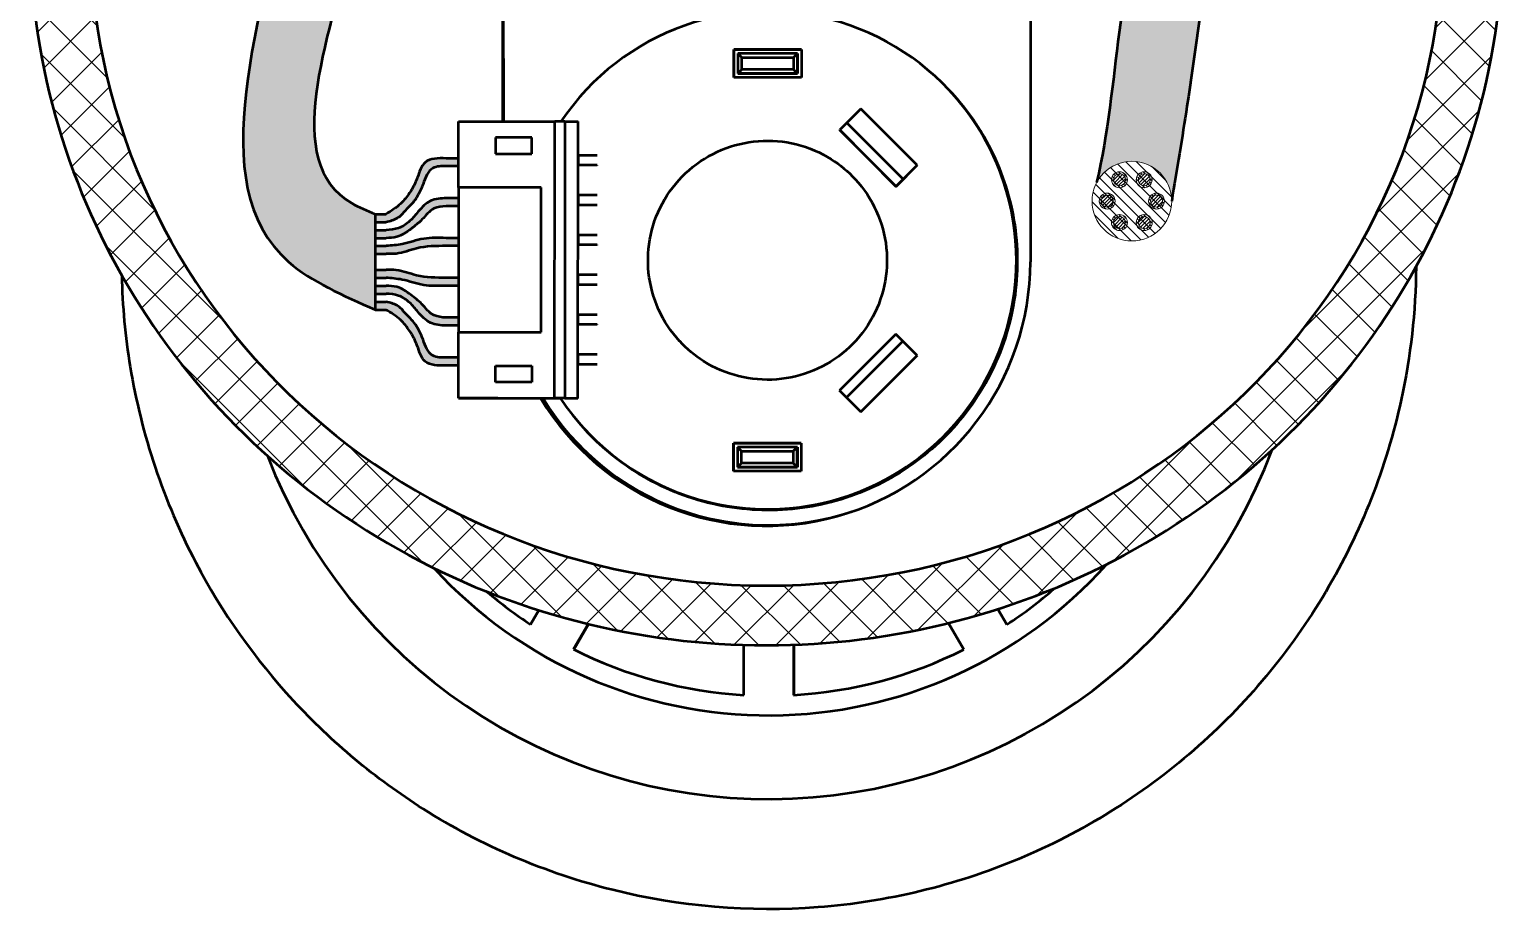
# Model space of a CAD drawing. Header units: inches. Extents: x -14 to 5184, y -66 to 1689.
# Drawn here: x 2642.9 to 2716.9, y 1569.2 to 1613.5 of the extents above; entities that cross this region are included whole.
import ezdxf

# ---------------------------------------------------------------- set-up
doc = ezdxf.new("R2010")
doc.units = ezdxf.units.IN
doc.header["$MEASUREMENT"] = 0
doc.layers.add('Видимый контур (ГОСТ)', color=7, linetype='Continuous', lineweight=50)
doc.layers.add('Штриховка (ГОСТ)', color=7, linetype='Continuous', lineweight=18)

msp = doc.modelspace()

# ---------------------------------------------------------------- hatches: boundary and pattern name
at = {"layer": 'Штриховка (ГОСТ)', "ltscale": 0.5}
h = msp.add_hatch(color=9, dxfattribs=at)
h.dxf.hatch_style = 1
edge = h.paths.add_edge_path()
edge.add_spline(control_points=[(2700.2428, 1604.9128), (2700.5064, 1606.4998), (2701.5995, 1613.0792), (2702.8923, 1625.5002), (2708.7563, 1634.945), (2709.0985, 1640.7497)], knot_values=[25.5416623, 25.5416623, 25.5416623, 25.5416623, 30.3724385, 45.569924, 62.5342021, 62.5342021, 62.5342021, 62.5342021], degree=3, periodic=0)
edge.add_line((2709.0985, 1640.7497), (2709.094, 1642.9064))
edge.add_spline(control_points=[(2709.094, 1642.9064), (2708.9322, 1645.4243), (2707.6506, 1650.1474), (2700.7206, 1651.129), (2694.8357, 1649.351), (2693.6382, 1645.7046), (2693.1624, 1644.2559)], knot_values=[0, 0, 0, 0, 7.0921487, 12.4652946, 19.1028324, 23.4783337, 23.4783337, 23.4783337, 23.4783337], degree=3, periodic=0)
edge.add_line((2693.1624, 1644.2559), (2695.5624, 1644.2559))
edge.add_line((2695.5624, 1644.2559), (2697.9624, 1644.2559))
edge.add_spline(control_points=[(2697.9624, 1644.2559), (2698.6276, 1644.9312), (2700.3605, 1646.6903), (2705.6299, 1646.3402), (2705.1711, 1634.5064), (2699.6689, 1625.5065), (2697.4916, 1613.4118), (2697.0543, 1608.3191), (2696.4738, 1605.846)], knot_values=[0, 0, 0, 0, 2.8016775, 7.2977283, 12.3634508, 33.5650564, 41.2478678, 48.8745647, 48.8745647, 48.8745647, 48.8745647], degree=3, periodic=0)
edge.add_arc((2698.2428, 1604.9128), 2, 0, 152.187218, ccw=False)
edge = h.paths.add_edge_path()
edge.add_spline(control_points=[(2693.1624, 1643.7166), (2693.0045, 1643.4644), (2692.7196, 1643.0094), (2692.0706, 1642.4898), (2691.3686, 1642.1305), (2690.3454, 1641.8431), (2690.3564, 1641.1051), (2690.3624, 1640.7004)], knot_values=[0, 0, 0, 0, 0.8876691, 1.6010295, 2.4425453, 3.3249153, 4.396416, 4.396416, 4.396416, 4.396416], degree=3, periodic=0)
edge.add_line((2690.3624, 1640.7004), (2690.3624, 1640.0764))
edge.add_line((2690.3624, 1640.0764), (2690.7624, 1640.0764))
edge.add_line((2690.7624, 1640.0764), (2690.7624, 1640.7004))
edge.add_spline(control_points=[(2690.7624, 1640.7004), (2690.7579, 1640.9454), (2690.7473, 1641.5323), (2691.662, 1641.8524), (2692.4292, 1642.1797), (2692.9291, 1642.7175), (2693.4312, 1643.1368), (2693.5177, 1643.5192), (2693.5624, 1643.7166)], knot_values=[0, 0, 0, 0, 0.6754366, 1.6184826, 2.476315, 3.2393827, 3.7916013, 4.3806647, 4.3806647, 4.3806647, 4.3806647], degree=3, periodic=0)
edge.add_line((2693.5624, 1643.7166), (2693.5624, 1644.2559))
edge.add_line((2693.5624, 1644.2559), (2693.1624, 1644.2559))
edge.add_line((2693.1624, 1644.2559), (2693.1624, 1643.7166))
edge = h.paths.add_edge_path()
edge.add_spline(control_points=[(2692.7624, 1640.7004), (2692.7792, 1640.9189), (2692.8177, 1641.4178), (2693.4499, 1641.8805), (2693.9259, 1642.4824), (2694.3429, 1643.077), (2694.3568, 1643.5332), (2694.3624, 1643.7166)], knot_values=[0, 0, 0, 0, 0.6305428, 1.4403103, 2.1759032, 2.981586, 3.5234258, 3.5234258, 3.5234258, 3.5234258], degree=3, periodic=0)
edge.add_line((2694.3624, 1643.7166), (2694.3624, 1644.2559))
edge.add_line((2694.3624, 1644.2559), (2693.9624, 1644.2559))
edge.add_line((2693.9624, 1644.2559), (2693.9624, 1643.7166))
edge.add_spline(control_points=[(2693.9624, 1643.7166), (2693.9482, 1643.5043), (2693.9187, 1643.0633), (2693.5341, 1642.5071), (2692.9885, 1642.0724), (2692.4045, 1641.5322), (2692.3762, 1640.9746), (2692.3624, 1640.7004)], knot_values=[0, 0, 0, 0, 0.629085, 1.3067563, 1.9357451, 2.7559666, 3.5494991, 3.5494991, 3.5494991, 3.5494991], degree=3, periodic=0)
edge.add_line((2692.3624, 1640.7004), (2692.3624, 1640.0764))
edge.add_line((2692.3624, 1640.0764), (2692.7624, 1640.0764))
edge.add_line((2692.7624, 1640.0764), (2692.7624, 1640.7004))
edge = h.paths.add_edge_path(flags=17)
edge.add_spline(control_points=[(2694.7624, 1640.7004), (2694.7649, 1641.2007), (2694.7693, 1642.0584), (2695.1783, 1643.0214), (2695.1662, 1643.5472), (2695.1624, 1643.7166)], knot_values=[0, 0, 0, 0, 1.4874845, 2.5502497, 3.0552544, 3.0552544, 3.0552544, 3.0552544], degree=3, periodic=0)
edge.add_line((2695.1624, 1643.7166), (2695.1624, 1644.2559))
edge.add_line((2695.1624, 1644.2559), (2694.7624, 1644.2559))
edge.add_line((2694.7624, 1644.2559), (2694.7624, 1643.7166))
edge.add_spline(control_points=[(2694.7624, 1643.7166), (2694.7417, 1643.4486), (2694.6921, 1642.8065), (2694.3294, 1641.8363), (2694.3514, 1641.0797), (2694.3624, 1640.7004)], knot_values=[0, 0, 0, 0, 0.8042696, 1.9266153, 3.0545477, 3.0545477, 3.0545477, 3.0545477], degree=3, periodic=0)
edge.add_line((2694.3624, 1640.7004), (2694.3624, 1640.0764))
edge.add_line((2694.3624, 1640.0764), (2694.7624, 1640.0764))
edge.add_line((2694.7624, 1640.0764), (2694.7624, 1640.7004))
edge = h.paths.add_edge_path(flags=17)
edge.add_spline(control_points=[(2695.9624, 1643.7166), (2695.9585, 1643.5472), (2695.9465, 1643.0214), (2696.3554, 1642.0584), (2696.3598, 1641.2007), (2696.3624, 1640.7004)], knot_values=[0, 0, 0, 0, 0.5050047, 1.5677699, 3.0552544, 3.0552544, 3.0552544, 3.0552544], degree=3, periodic=0)
edge.add_line((2696.3624, 1640.7004), (2696.3624, 1640.0764))
edge.add_line((2696.3624, 1640.0764), (2696.7624, 1640.0764))
edge.add_line((2696.7624, 1640.0764), (2696.7624, 1640.7004))
edge.add_spline(control_points=[(2696.7624, 1640.7004), (2696.7734, 1641.0797), (2696.7953, 1641.8363), (2696.4327, 1642.8065), (2696.3831, 1643.4486), (2696.3624, 1643.7166)], knot_values=[0, 0, 0, 0, 1.1279324, 2.250278, 3.0545477, 3.0545477, 3.0545477, 3.0545477], degree=3, periodic=0)
edge.add_line((2696.3624, 1643.7166), (2696.3624, 1644.2559))
edge.add_line((2696.3624, 1644.2559), (2695.9624, 1644.2559))
edge.add_line((2695.9624, 1644.2559), (2695.9624, 1643.7166))
edge = h.paths.add_edge_path(flags=17)
edge.add_spline(control_points=[(2696.7624, 1643.7166), (2696.7679, 1643.5332), (2696.7818, 1643.077), (2697.1989, 1642.4824), (2697.6748, 1641.8805), (2698.307, 1641.4178), (2698.3455, 1640.9189), (2698.3624, 1640.7004)], knot_values=[0, 0, 0, 0, 0.5418398, 1.3475226, 2.0831155, 2.8928829, 3.5234258, 3.5234258, 3.5234258, 3.5234258], degree=3, periodic=0)
edge.add_line((2698.3624, 1640.7004), (2698.3624, 1640.0764))
edge.add_line((2698.3624, 1640.0764), (2698.7624, 1640.0764))
edge.add_line((2698.7624, 1640.0764), (2698.7624, 1640.7004))
edge.add_spline(control_points=[(2698.7624, 1640.7004), (2698.7485, 1640.9746), (2698.7202, 1641.5322), (2698.1362, 1642.0724), (2697.5907, 1642.5071), (2697.206, 1643.0633), (2697.1765, 1643.5043), (2697.1624, 1643.7166)], knot_values=[0, 0, 0, 0, 0.7935324, 1.613754, 2.2427427, 2.920414, 3.5494991, 3.5494991, 3.5494991, 3.5494991], degree=3, periodic=0)
edge.add_line((2697.1624, 1643.7154), (2697.1624, 1644.2559))
edge.add_line((2697.1624, 1644.2559), (2696.7624, 1644.2559))
edge.add_line((2696.7624, 1644.2559), (2696.7624, 1643.7166))
edge = h.paths.add_edge_path(flags=17)
edge.add_spline(control_points=[(2697.5624, 1643.7166), (2697.607, 1643.5192), (2697.6935, 1643.1368), (2698.1956, 1642.7175), (2698.6955, 1642.1797), (2699.4627, 1641.8524), (2700.3774, 1641.5323), (2700.3668, 1640.9454), (2700.3624, 1640.7004)], knot_values=[0, 0, 0, 0, 0.5890635, 1.141282, 1.9043498, 2.7621822, 3.7052281, 4.3806647, 4.3806647, 4.3806647, 4.3806647], degree=3, periodic=0)
edge.add_line((2700.3624, 1640.7004), (2700.3624, 1640.0764))
edge.add_line((2700.3624, 1640.0764), (2700.7624, 1640.0764))
edge.add_line((2700.7624, 1640.0764), (2700.7624, 1640.7004))
edge.add_spline(control_points=[(2700.7624, 1640.7004), (2700.7684, 1641.1051), (2700.7793, 1641.8431), (2699.7562, 1642.1305), (2699.0542, 1642.4898), (2698.4051, 1643.0094), (2698.1203, 1643.4644), (2697.9624, 1643.7166)], knot_values=[0, 0, 0, 0, 1.0715007, 1.9538708, 2.7953865, 3.5087469, 4.396416, 4.396416, 4.396416, 4.396416], degree=3, periodic=0)
edge.add_line((2697.9624, 1643.7166), (2697.9624, 1644.2559))
edge.add_line((2697.9624, 1644.2559), (2697.5624, 1644.2559))
edge.add_line((2697.5624, 1644.2559), (2697.5624, 1643.7166))
h = msp.add_hatch(color=9, dxfattribs=at)
h.dxf.hatch_style = 1
edge = h.paths.add_edge_path()
edge.add_spline(control_points=[(2659.7001, 1621.6081), (2659.8391, 1622.6399), (2659.9351, 1623.6359), (2660.0067, 1624.6081)], knot_values=[31.1316764, 31.1316764, 31.1316764, 31.1316764, 34.0761176, 34.0761176, 34.0761176, 34.0761176], degree=3, periodic=0)
edge.add_line((2660.0067, 1624.6081), (2656.2885, 1624.6081))
edge.add_spline(control_points=[(2656.2885, 1624.6081), (2656.184, 1623.6236), (2656.055, 1622.6236), (2655.8889, 1621.6081)], knot_values=[44.135063, 44.135063, 44.135063, 44.135063, 46.8107591, 46.8107591, 46.8107591, 46.8107591], degree=3, periodic=0)
edge.add_line((2655.8889, 1621.6081), (2659.7001, 1621.6081))
edge = h.paths.add_edge_path()
edge.add_spline(control_points=[(2660.2464, 1604.2606), (2659.8313, 1604.4301), (2655.2223, 1606.3127), (2658.4995, 1614.4584), (2659.5452, 1620.4578), (2659.7001, 1621.6081)], knot_values=[34.0761176, 34.0761176, 34.0761176, 34.0761176, 35.3826101, 48.5812476, 51.8639102, 51.8639102, 51.8639102, 51.8639102], degree=3, periodic=0)
edge.add_line((2659.7001, 1621.6081), (2655.8889, 1621.6081))
edge.add_spline(control_points=[(2655.8889, 1621.6081), (2654.6633, 1614.114), (2651.4193, 1605.7792), (2655.8884, 1601.8612)], knot_values=[46.8107591, 46.8107591, 46.8107591, 46.8107591, 66.5571874, 66.5571874, 66.5571874, 66.5571874], degree=3, periodic=0)
edge.add_line((2655.8884, 1601.8612), (2660.2464, 1601.8611))
edge.add_line((2660.2464, 1601.8611), (2660.2464, 1602.2606))
edge.add_line((2660.2464, 1602.2606), (2660.2464, 1604.2606))
edge = h.paths.add_edge_path()
edge.add_line((2660.2464, 1601.8611), (2655.8884, 1601.8612))
edge.add_spline(control_points=[(2655.8884, 1601.8612), (2655.8886, 1601.861), (2657.0148, 1600.8738), (2658.6308, 1600.1671), (2660.2464, 1599.4606)], knot_values=[66.5571874, 66.5571874, 66.5571874, 66.5571874, 66.5582851, 71.5328271, 71.5328271, 71.5328271, 71.5328271], degree=3, periodic=0)
edge.add_line((2660.2464, 1599.4606), (2660.2464, 1599.8606))
edge.add_line((2660.2464, 1599.8606), (2660.2464, 1601.8611))
edge = h.paths.add_edge_path()
edge.add_spline(control_points=[(2663.8019, 1597.0606), (2663.5569, 1597.0561), (2662.97, 1597.0455), (2662.6499, 1597.9603), (2662.3226, 1598.7274), (2661.7848, 1599.2273), (2661.3655, 1599.7294), (2660.9831, 1599.8159), (2660.7857, 1599.8606)], knot_values=[0, 0, 0, 0, 0.6754366, 1.6184826, 2.476315, 3.2393827, 3.7916013, 4.3806647, 4.3806647, 4.3806647, 4.3806647], degree=3, periodic=0)
edge.add_line((2660.7857, 1599.8606), (2660.2464, 1599.8606))
edge.add_line((2660.2464, 1599.8606), (2660.2464, 1599.4606))
edge.add_line((2660.2464, 1599.4606), (2660.7857, 1599.4606))
edge.add_spline(control_points=[(2660.7857, 1599.4606), (2661.0379, 1599.3027), (2661.4929, 1599.0179), (2662.0125, 1598.3688), (2662.3718, 1597.6668), (2662.6592, 1596.6436), (2663.3972, 1596.6546), (2663.8019, 1596.6606)], knot_values=[0, 0, 0, 0, 0.8876691, 1.6010295, 2.4425453, 3.3249153, 4.396416, 4.396416, 4.396416, 4.396416], degree=3, periodic=0)
edge.add_line((2663.8019, 1596.6606), (2664.4196, 1596.6606))
edge.add_line((2664.4196, 1596.6606), (2664.4198, 1597.0606))
edge.add_line((2664.4198, 1597.0606), (2663.8019, 1597.0606))
edge = h.paths.add_edge_path()
edge.add_spline(control_points=[(2663.8019, 1599.0606), (2663.5834, 1599.0774), (2663.0845, 1599.1159), (2662.6218, 1599.7481), (2662.0199, 1600.2241), (2661.4253, 1600.6411), (2660.9691, 1600.655), (2660.7857, 1600.6606)], knot_values=[0, 0, 0, 0, 0.6305428, 1.4403103, 2.1759032, 2.981586, 3.5234258, 3.5234258, 3.5234258, 3.5234258], degree=3, periodic=0)
edge.add_line((2660.7857, 1600.6606), (2660.2464, 1600.6606))
edge.add_line((2660.2464, 1600.6606), (2660.2464, 1600.2606))
edge.add_line((2660.2464, 1600.2606), (2660.7857, 1600.2606))
edge.add_spline(control_points=[(2660.7857, 1600.2606), (2660.998, 1600.2464), (2661.439, 1600.2169), (2661.9952, 1599.8323), (2662.4299, 1599.2867), (2662.9701, 1598.7027), (2663.5277, 1598.6745), (2663.8019, 1598.6606)], knot_values=[0, 0, 0, 0, 0.629085, 1.3067563, 1.9357451, 2.7559666, 3.5494991, 3.5494991, 3.5494991, 3.5494991], degree=3, periodic=0)
edge.add_line((2663.8019, 1598.6606), (2664.4242, 1598.6606))
edge.add_line((2664.4242, 1598.6606), (2664.4244, 1599.0606))
edge.add_line((2664.4244, 1599.0606), (2663.8019, 1599.0606))
edge = h.paths.add_edge_path()
edge.add_spline(control_points=[(2663.8019, 1601.0606), (2663.3016, 1601.0631), (2662.4439, 1601.0675), (2661.4809, 1601.4765), (2660.9551, 1601.4644), (2660.7857, 1601.4606)], knot_values=[0, 0, 0, 0, 1.4874845, 2.5502497, 3.0552544, 3.0552544, 3.0552544, 3.0552544], degree=3, periodic=0)
edge.add_line((2660.7857, 1601.4606), (2660.2464, 1601.4606))
edge.add_line((2660.2464, 1601.4606), (2660.2464, 1601.0606))
edge.add_line((2660.2464, 1601.0606), (2660.7857, 1601.0606))
edge.add_spline(control_points=[(2660.7857, 1601.0606), (2661.0537, 1601.0399), (2661.6958, 1600.9903), (2662.666, 1600.6276), (2663.4226, 1600.6496), (2663.8019, 1600.6606)], knot_values=[0, 0, 0, 0, 0.8042696, 1.9266153, 3.0545477, 3.0545477, 3.0545477, 3.0545477], degree=3, periodic=0)
edge.add_line((2663.8019, 1600.6606), (2664.4253, 1600.6606))
edge.add_line((2664.4253, 1600.6606), (2664.4255, 1601.0606))
edge.add_line((2664.4255, 1601.0606), (2663.8019, 1601.0606))
edge = h.paths.add_edge_path()
edge.add_spline(control_points=[(2660.7857, 1602.2606), (2660.9551, 1602.2567), (2661.4809, 1602.2447), (2662.4439, 1602.6536), (2663.3016, 1602.658), (2663.8019, 1602.6606)], knot_values=[0, 0, 0, 0, 0.5050047, 1.5677699, 3.0552544, 3.0552544, 3.0552544, 3.0552544], degree=3, periodic=0)
edge.add_line((2663.8019, 1602.6606), (2664.4264, 1602.6606))
edge.add_line((2664.4264, 1602.6606), (2664.4266, 1603.0606))
edge.add_line((2664.4266, 1603.0606), (2663.8019, 1603.0606))
edge.add_spline(control_points=[(2663.8019, 1603.0606), (2663.4226, 1603.0716), (2662.666, 1603.0935), (2661.6958, 1602.7309), (2661.0537, 1602.6813), (2660.7857, 1602.6606)], knot_values=[0, 0, 0, 0, 1.1279324, 2.250278, 3.0545477, 3.0545477, 3.0545477, 3.0545477], degree=3, periodic=0)
edge.add_line((2660.7857, 1602.6606), (2660.2464, 1602.6606))
edge.add_line((2660.2464, 1602.6606), (2660.2464, 1602.2606))
edge.add_line((2660.2464, 1602.2606), (2660.7857, 1602.2606))
edge = h.paths.add_edge_path()
edge.add_spline(control_points=[(2660.7857, 1603.0606), (2660.9691, 1603.0661), (2661.4253, 1603.08), (2662.0199, 1603.4971), (2662.6218, 1603.973), (2663.0845, 1604.6052), (2663.5834, 1604.6437), (2663.8019, 1604.6606)], knot_values=[0, 0, 0, 0, 0.5418398, 1.3475226, 2.0831155, 2.8928829, 3.5234258, 3.5234258, 3.5234258, 3.5234258], degree=3, periodic=0)
edge.add_line((2663.8019, 1604.6606), (2664.4274, 1604.6606))
edge.add_line((2664.4274, 1604.6606), (2664.4276, 1605.0606))
edge.add_line((2664.4276, 1605.0606), (2663.8019, 1605.0606))
edge.add_spline(control_points=[(2663.8019, 1605.0606), (2663.5277, 1605.0467), (2662.9701, 1605.0185), (2662.4299, 1604.4344), (2661.9952, 1603.8889), (2661.439, 1603.5042), (2660.998, 1603.4748), (2660.7857, 1603.4606)], knot_values=[0, 0, 0, 0, 0.7935324, 1.613754, 2.2427427, 2.920414, 3.5494991, 3.5494991, 3.5494991, 3.5494991], degree=3, periodic=0)
edge.add_line((2660.7857, 1603.4606), (2660.2464, 1603.4606))
edge.add_line((2660.2464, 1603.4606), (2660.2464, 1603.0606))
edge.add_line((2660.2464, 1603.0606), (2660.7857, 1603.0606))
edge = h.paths.add_edge_path()
edge.add_spline(control_points=[(2660.7857, 1603.8606), (2660.9831, 1603.9052), (2661.3655, 1603.9917), (2661.7848, 1604.4938), (2662.3226, 1604.9937), (2662.6499, 1605.7609), (2662.97, 1606.6756), (2663.5569, 1606.665), (2663.8019, 1606.6606)], knot_values=[0, 0, 0, 0, 0.5890635, 1.141282, 1.9043498, 2.7621822, 3.7052281, 4.3806647, 4.3806647, 4.3806647, 4.3806647], degree=3, periodic=0)
edge.add_line((2663.8019, 1606.6606), (2664.425, 1606.6606))
edge.add_line((2664.425, 1606.6606), (2664.4252, 1607.0606))
edge.add_line((2664.4252, 1607.0606), (2663.8019, 1607.0606))
edge.add_spline(control_points=[(2663.8019, 1607.0606), (2663.3972, 1607.0666), (2662.6592, 1607.0775), (2662.3718, 1606.0544), (2662.0125, 1605.3524), (2661.4929, 1604.7033), (2661.0379, 1604.4185), (2660.7857, 1604.2606)], knot_values=[0, 0, 0, 0, 1.0715007, 1.9538708, 2.7953865, 3.5087469, 4.396416, 4.396416, 4.396416, 4.396416], degree=3, periodic=0)
edge.add_line((2660.7857, 1604.2606), (2660.2464, 1604.2606))
edge.add_line((2660.2464, 1604.2606), (2660.2464, 1603.8606))
edge.add_line((2660.2464, 1603.8606), (2660.7857, 1603.8606))
h = msp.add_hatch(dxfattribs=at)
h.set_pattern_fill('ANSI37', color=256, scale=12)
h.set_pattern_definition([(45, (-1121.4714, 863.0554), (-1.0606602, 1.0606602), []), (135, (-1121.4714, 863.0554), (-1.0606602, -1.0606602), [])])
edge = h.paths.add_edge_path()
edge.add_line((2645.8918, 1619.6716), (2645.8918, 1618.6081))
edge.add_ellipse((2679.8918, 1618.6081), major_axis=(34, 0), ratio=0.9705882, start_angle=180, end_angle=360)
edge.add_arc((2643.8918, 1619.6716), 2, 0, 75.522488)
edge.add_line((2642.8918, 1620.1081), (2644.3918, 1620.1081))
edge.add_line((2642.8918, 1618.6081), (2642.8918, 1620.1081))
edge.add_ellipse((2679.8918, 1618.6081), major_axis=(-37.008, 0), ratio=0.9727616, start_angle=0, end_angle=180)
edge.add_line((2644.3918, 1620.1081), (2644.3918, 1621.6081))
edge.add_line((2713.8999, 1618.6081), (2713.8999, 1619.6081))
edge.add_arc((2715.8999, 1619.6081), 2, 104.71529, 180)
edge.add_line((2715.3918, 1621.5425), (2715.3918, 1620.1081))
edge.add_line((2715.3889, 1620.1081), (2715.3889, 1621.6081))
edge.add_line((2715.3918, 1620.1081), (2716.8918, 1620.1081))
edge.add_line((2716.8918, 1620.1081), (2716.8918, 1618.6081))
h = msp.add_hatch(dxfattribs=at)
h.set_pattern_fill('ANSI31', color=256, scale=3, angle=90)
h.set_pattern_definition([(135, (-1010.6782, 846.9506), (-0.265165043, -0.265165043), [])])
h.paths.add_polyline_path([(2700.2428, 1604.9128, 1), (2696.2428, 1604.9128, 1)])
h = msp.add_hatch(dxfattribs=at)
h.set_pattern_fill('ANSI31', color=256, angle=90)
h.set_pattern_definition([(135, (-1010.67818, 846.95059), (-0.0883883476, -0.0883883476), [])])
h.paths.add_polyline_path([(2697.4031, 1604.9128, 1), (2696.6031, 1604.9128, 1)])
h.paths.add_polyline_path([(2696.7031, 1604.9128, -1), (2697.3031, 1604.9128, -1)], flags=16)
h.paths.add_polyline_path([(2698.0234, 1605.9855, 1), (2697.2234, 1605.9855, 1)])
h.paths.add_polyline_path([(2697.3234, 1605.9855, -1), (2697.9234, 1605.9855, -1)], flags=16)
h.paths.add_polyline_path([(2699.2621, 1605.9855, 1), (2698.4621, 1605.9855, 1)])
h.paths.add_polyline_path([(2698.5621, 1605.9855, -1), (2699.1621, 1605.9855, -1)], flags=16)
h.paths.add_polyline_path([(2699.0824, 1604.9128, 1), (2699.8824, 1604.9128, 1)])
h.paths.add_polyline_path([(2699.7824, 1604.9128, -1), (2699.1824, 1604.9128, -1)], flags=16)
h.paths.add_polyline_path([(2698.4649, 1603.8353, 1), (2699.2649, 1603.8353, 1)])
h.paths.add_polyline_path([(2699.1649, 1603.8353, -1), (2698.5649, 1603.8353, -1)], flags=16)
h.paths.add_polyline_path([(2697.2207, 1603.8353, 1), (2698.0207, 1603.8353, 1)])
h.paths.add_polyline_path([(2697.9207, 1603.8353, -1), (2697.3207, 1603.8353, -1)], flags=16)
h = msp.add_hatch(dxfattribs=at)
h.set_pattern_fill('ANSI31', color=256)
h.set_pattern_definition([(45, (-1010.67818, 846.95059), (-0.0883883476, 0.0883883476), [])])
h.paths.add_polyline_path([(2697.3234, 1605.9855, 1), (2697.9234, 1605.9855, 1)])
h.paths.add_polyline_path([(2696.7031, 1604.9128, 1), (2697.3031, 1604.9128, 1)])
h.paths.add_polyline_path([(2697.3207, 1603.8353, 1), (2697.9207, 1603.8353, 1)])
h.paths.add_polyline_path([(2698.5649, 1603.8353, 1), (2699.1649, 1603.8353, 1)])
h.paths.add_polyline_path([(2699.7824, 1604.9128, 1), (2699.1824, 1604.9128, 1)])
h.paths.add_polyline_path([(2698.5621, 1605.9855, 1), (2699.1621, 1605.9855, 1)])

# ---------------------------------------------------------------- linework, layer by layer
at = {"layer": 'Видимый контур (ГОСТ)'}
for p, q in [((2666.6438, 1608.9143), (2666.6438, 1619.6081)), ((2693.1438, 1619.6081), (2693.1438, 1601.8581)), ((2666.7055, 1608.9142), (2666.6725, 1615.575)), ((2678.2498, 1611.1281), (2678.2505, 1612.5281)), ((2678.2505, 1612.5281), (2681.6505, 1612.5262)), ((2678.2505, 1612.5281), (2678.2518, 1612.5267)), ((2678.2518, 1612.5267), (2678.2511, 1611.1281)), ((2681.6505, 1612.5248), (2678.2518, 1612.5267)), ((2678.4493, 1612.3292), (2678.4488, 1611.3292)), ((2678.649, 1612.1292), (2678.4493, 1612.3292)), ((2681.4493, 1612.3275), (2678.4493, 1612.3292)), ((2678.6487, 1611.5292), (2678.649, 1612.1292)), ((2678.649, 1612.1292), (2681.249, 1612.1278)), ((2681.249, 1612.1278), (2681.2487, 1611.5278)), ((2681.249, 1612.1278), (2681.4493, 1612.3275)), ((2681.4488, 1611.3275), (2681.4493, 1612.3275)), ((2681.4526, 1612.324), (2681.4493, 1612.3275)), ((2681.4526, 1612.324), (2681.452, 1611.324)), ((2681.6505, 1612.5262), (2681.6498, 1611.1262)), ((2681.6498, 1611.1262), (2678.2498, 1611.1281)), ((2678.6487, 1611.5292), (2678.4488, 1611.3292)), ((2678.4488, 1611.3292), (2681.4488, 1611.3275)), ((2678.452, 1611.3256), (2678.4488, 1611.3292)), ((2681.452, 1611.324), (2678.452, 1611.3256)), ((2681.2487, 1611.5278), (2678.6487, 1611.5292)), ((2681.2487, 1611.5278), (2681.4488, 1611.3275)), ((2681.452, 1611.324), (2681.4488, 1611.3275)), ((2666.6438, 1611.0406), (2666.6951, 1611.0109)), ((2689.1332, 1610.4151), (2689.132, 1610.4165)), ((2689.159, 1610.3872), (2689.1341, 1610.4142)), ((2689.1613, 1610.3847), (2689.1768, 1610.368)), ((2664.4244, 1605.5905), (2664.4262, 1608.9155)), ((2664.4262, 1608.9155), (2669.2579, 1608.9129)), ((2669.2504, 1595.0129), (2669.2579, 1608.9129)), ((2669.2506, 1595.0126), (2669.2581, 1608.9126)), ((2669.2581, 1608.9126), (2669.2579, 1608.9129)), ((2669.7652, 1608.9124), (2669.2581, 1608.9126)), ((2669.7652, 1608.9126), (2669.7577, 1595.0126)), ((2669.7652, 1608.9126), (2670.4262, 1608.9122)), ((2670.4187, 1595.0123), (2670.4262, 1608.9122)), ((2670.4262, 1608.9122), (2670.43, 1608.9081)), ((2684.6299, 1609.545), (2683.9224, 1608.8382)), ((2687.4568, 1606.715), (2684.6299, 1609.545)), ((2683.9224, 1608.8382), (2683.5691, 1608.4844)), ((2683.5721, 1608.4811), (2683.5691, 1608.4844)), ((2683.5691, 1608.4844), (2686.396, 1605.6545)), ((2686.399, 1605.6512), (2683.5721, 1608.4811)), ((2686.7493, 1606.0083), (2683.9224, 1608.8382)), ((2666.2808, 1608.1046), (2666.2803, 1607.2844)), ((2666.2811, 1608.1042), (2666.2807, 1607.2844)), ((2668.1056, 1608.1036), (2666.2808, 1608.1046)), ((2666.2811, 1608.1042), (2666.2808, 1608.1046)), ((2668.1056, 1608.1032), (2666.2811, 1608.1042)), ((2668.1052, 1607.2834), (2668.1056, 1608.1036)), ((2666.2803, 1607.2844), (2668.1052, 1607.2834)), ((2670.4265, 1607.2109), (2670.4263, 1606.7109)), ((2671.1397, 1606.7105), (2670.4263, 1606.7109)), ((2670.4263, 1606.7109), (2670.4267, 1606.7104)), ((2671.14, 1607.2105), (2670.4265, 1607.2109)), ((2670.6401, 1606.7103), (2670.4267, 1606.7104)), ((2670.8903, 1606.71), (2670.8923, 1606.7078)), ((2671.3923, 1606.7076), (2671.3899, 1606.7102)), ((2671.3902, 1607.2101), (2671.3926, 1607.2076)), ((2687.4602, 1606.7113), (2686.399, 1605.6512)), ((2686.7493, 1606.0083), (2687.4568, 1606.715)), ((2687.4602, 1606.7113), (2687.4568, 1606.715)), ((2684.3499, 1606.014), (2684.3525, 1606.0112)), ((2686.396, 1605.6545), (2686.7493, 1606.0083)), ((2664.4279, 1605.5901), (2664.424, 1598.3405)), ((2668.5758, 1605.5882), (2664.4244, 1605.5905)), ((2668.5758, 1605.5879), (2664.4248, 1605.5901)), ((2668.5719, 1598.3382), (2668.5758, 1605.5882)), ((2670.4255, 1605.2109), (2670.4252, 1604.7109)), ((2671.1389, 1605.2105), (2670.4255, 1605.2109)), ((2671.3891, 1605.2102), (2671.3915, 1605.2076)), ((2686.399, 1605.6512), (2686.396, 1605.6545)), ((2671.1386, 1604.7105), (2670.4252, 1604.7109)), ((2670.4252, 1604.7109), (2670.4256, 1604.7104)), ((2670.6391, 1604.7103), (2670.4256, 1604.7104)), ((2670.8893, 1604.71), (2670.8912, 1604.7078)), ((2671.3912, 1604.7076), (2671.3888, 1604.7102)), ((2670.4244, 1603.2109), (2670.4241, 1602.7109)), ((2671.1378, 1603.2105), (2670.4244, 1603.2109)), ((2671.388, 1603.2102), (2671.3904, 1603.2076)), ((2671.1375, 1602.7105), (2670.4241, 1602.7109)), ((2670.4241, 1602.7109), (2670.4245, 1602.7104)), ((2670.638, 1602.7103), (2670.4245, 1602.7104)), ((2670.8882, 1602.71), (2670.8901, 1602.7078)), ((2671.3901, 1602.7076), (2671.3878, 1602.7102)), ((2670.4233, 1601.2109), (2670.423, 1600.7109)), ((2671.1365, 1600.7105), (2670.423, 1600.7109)), ((2670.423, 1600.7109), (2670.4235, 1600.7104)), ((2671.1367, 1601.2105), (2670.4233, 1601.2109)), ((2670.6369, 1600.7103), (2670.4235, 1600.7104)), ((2670.8871, 1600.71), (2670.8891, 1600.7078)), ((2671.3891, 1600.7076), (2671.3867, 1600.7102)), ((2671.387, 1601.2102), (2671.3893, 1601.2076)), ((2670.4222, 1599.2109), (2670.422, 1598.7109)), ((2671.1354, 1598.7105), (2670.422, 1598.7109)), ((2670.422, 1598.7109), (2670.4224, 1598.7104)), ((2671.1357, 1599.2105), (2670.4222, 1599.2109)), ((2670.6358, 1598.7103), (2670.4224, 1598.7104)), ((2670.886, 1598.71), (2670.888, 1598.7078)), ((2671.388, 1598.7076), (2671.3856, 1598.7102)), ((2671.3859, 1599.2102), (2671.3883, 1599.2076)), ((2664.4187, 1595.0155), (2664.4205, 1598.3405)), ((2664.4205, 1598.3405), (2668.5719, 1598.3382)), ((2675.5303, 1597.8768), (2675.5328, 1597.874)), ((2686.392, 1598.2257), (2683.5621, 1595.3988)), ((2683.915, 1595.0455), (2686.7449, 1597.8724)), ((2686.7449, 1597.8724), (2686.392, 1598.2257)), ((2687.4517, 1597.1649), (2686.7449, 1597.8724)), ((2670.4211, 1597.2109), (2670.4209, 1596.7109)), ((2671.1346, 1597.2105), (2670.4211, 1597.2109)), ((2671.3848, 1597.2102), (2671.3872, 1597.2076)), ((2684.6217, 1594.338), (2687.4517, 1597.1649)), ((2687.4551, 1597.1612), (2684.6251, 1594.3343)), ((2687.4551, 1597.1612), (2687.4517, 1597.1649)), ((2666.2741, 1595.8244), (2666.2746, 1596.6446)), ((2666.2745, 1595.8244), (2666.2749, 1596.6442)), ((2666.2749, 1596.6442), (2666.2746, 1596.6446)), ((2666.2746, 1596.6446), (2668.0994, 1596.6436)), ((2666.2749, 1596.6442), (2668.0994, 1596.6432)), ((2668.0994, 1596.6436), (2668.099, 1595.8234)), ((2671.1343, 1596.7105), (2670.4209, 1596.7109)), ((2670.4209, 1596.7109), (2670.4213, 1596.7104)), ((2670.6347, 1596.7103), (2670.4213, 1596.7104)), ((2670.885, 1596.71), (2670.8869, 1596.7078)), ((2671.3869, 1596.7076), (2671.3845, 1596.7102)), ((2668.099, 1595.8234), (2666.2741, 1595.8244)), ((2664.4198, 1595.0143), (2664.4187, 1595.0155)), ((2664.4187, 1595.0155), (2669.2504, 1595.0129)), ((2664.4198, 1595.0143), (2665.9047, 1595.0135)), ((2664.4207, 1595.0143), (2664.4207, 1595.0134)), ((2665.9055, 1595.0126), (2664.4207, 1595.0134)), ((2664.4226, 1595.0113), (2664.4207, 1595.0134)), ((2664.4226, 1595.0113), (2669.5428, 1595.0085)), ((2669.2506, 1595.0126), (2669.2504, 1595.0129)), ((2669.7579, 1595.0124), (2669.2506, 1595.0126)), ((2669.7577, 1595.0126), (2670.4187, 1595.0123)), ((2669.7577, 1595.0126), (2669.7579, 1595.0124)), ((2670.4225, 1595.0081), (2670.4187, 1595.0123)), ((2683.5651, 1595.3955), (2683.5621, 1595.3988)), ((2683.5621, 1595.3988), (2683.915, 1595.0455)), ((2684.6251, 1594.3343), (2683.5651, 1595.3955)), ((2683.915, 1595.0455), (2684.6217, 1594.338)), ((2669.2031, 1594.197), (2669.1181, 1594.1479)), ((2684.6251, 1594.3343), (2684.6217, 1594.338)), ((2670.759, 1593.4627), (2670.7577, 1593.4641)), ((2670.7847, 1593.4348), (2670.7598, 1593.4618)), ((2670.787, 1593.4322), (2670.8025, 1593.4155)), ((2670.2547, 1592.9032), (2670.2521, 1592.906)), ((2678.2391, 1591.3544), (2678.2399, 1592.7544)), ((2678.2399, 1592.7544), (2681.6399, 1592.7525)), ((2678.2399, 1592.7544), (2678.2411, 1592.753)), ((2678.2411, 1592.753), (2678.2404, 1591.3544)), ((2681.6399, 1592.7511), (2678.2411, 1592.753)), ((2681.6399, 1592.7525), (2681.6391, 1591.3525)), ((2678.4386, 1592.5555), (2678.4381, 1591.5555)), ((2681.4386, 1592.5538), (2678.4386, 1592.5555)), ((2678.6384, 1592.3555), (2678.4386, 1592.5555)), ((2678.638, 1591.7555), (2678.6384, 1592.3555)), ((2678.6384, 1592.3555), (2681.2384, 1592.3541)), ((2681.2384, 1592.3541), (2681.238, 1591.7541)), ((2681.2384, 1592.3541), (2681.4386, 1592.5538)), ((2681.4381, 1591.5538), (2681.4386, 1592.5538)), ((2681.4419, 1592.5503), (2681.4386, 1592.5538)), ((2681.4419, 1592.5503), (2681.4414, 1591.5503)), ((2681.6391, 1591.3525), (2678.2391, 1591.3544)), ((2678.638, 1591.7555), (2678.4381, 1591.5555)), ((2678.4381, 1591.5555), (2681.4381, 1591.5538)), ((2678.4414, 1591.5519), (2678.4381, 1591.5555)), ((2681.4414, 1591.5503), (2678.4414, 1591.5519)), ((2681.238, 1591.7541), (2678.638, 1591.7555)), ((2681.238, 1591.7541), (2681.4381, 1591.5538)), ((2681.4414, 1591.5503), (2681.4381, 1591.5538)), ((2672.2865, 1591.0096), (2672.3275, 1591.0805)), ((2674.494, 1589.833), (2674.4597, 1589.7737)), ((2678.7518, 1588.6574), (2678.7518, 1588.6963)), ((2681.2518, 1588.6979), (2681.2518, 1588.6779)), ((2691.5099, 1584.4281), (2691.9614, 1583.6451)), ((2691.5128, 1584.429), (2691.9639, 1583.6468)), ((2668.0368, 1583.658), (2668.4495, 1584.372)), ((2689.7956, 1582.3963), (2689.0306, 1583.723)), ((2670.9361, 1583.6781), (2670.2012, 1582.4068)), ((2670.9494, 1583.6749), (2670.2129, 1582.4009)), ((2678.7472, 1580.112), (2678.7485, 1582.6253)), ((2681.2485, 1582.6323), (2681.2472, 1580.1106)), ((2681.2579, 1582.6326), (2681.2565, 1580.1112)), ((2656.1111, 1579.8448), (2656.1321, 1579.8221))]:
    msp.add_line(p, q, dxfattribs=at)
at = {"layer": 'Видимый контур (ГОСТ)', "ltscale": 0.5}
for p, q in [((2664.4259, 1607.0606), (2663.8019, 1607.0606)), ((2664.4259, 1606.6606), (2663.8019, 1606.6606)), ((2664.4259, 1605.0606), (2663.8019, 1605.0606)), ((2664.4259, 1604.6606), (2663.8019, 1604.6606)), ((2660.2464, 1601.8606), (2660.2464, 1604.2606)), ((2660.2464, 1604.2606), (2660.7857, 1604.2606)), ((2660.2464, 1603.8606), (2660.7857, 1603.8606)), ((2660.2464, 1603.8606), (2660.7857, 1603.8606)), ((2660.2464, 1603.4606), (2660.7857, 1603.4606)), ((2660.2464, 1603.4606), (2660.7857, 1603.4606)), ((2660.2464, 1600.6606), (2660.2464, 1603.0606)), ((2660.2464, 1603.0606), (2660.7857, 1603.0606)), ((2660.2464, 1603.0606), (2660.7857, 1603.0606)), ((2660.2464, 1603.0606), (2660.7857, 1603.0606)), ((2664.4259, 1603.0606), (2663.8019, 1603.0606)), ((2660.2464, 1602.6606), (2660.7857, 1602.6606)), ((2660.2464, 1602.6606), (2660.7857, 1602.6606)), ((2660.2464, 1602.6606), (2660.7857, 1602.6606)), ((2660.2464, 1602.6606), (2660.7857, 1602.6606)), ((2660.2464, 1602.2606), (2660.7857, 1602.2606)), ((2660.2464, 1602.2606), (2660.7857, 1602.2606)), ((2660.2464, 1601.8606), (2660.2464, 1602.2606)), ((2660.2464, 1602.2606), (2660.7857, 1602.2606)), ((2660.2464, 1602.2606), (2660.7857, 1602.2606)), ((2664.4259, 1602.6606), (2663.8019, 1602.6606)), ((2660.2464, 1599.4606), (2660.2464, 1601.8606)), ((2660.2464, 1601.4606), (2660.7857, 1601.4606)), ((2660.2464, 1601.4606), (2660.7857, 1601.4606)), ((2660.2464, 1601.4606), (2660.7857, 1601.4606)), ((2660.2464, 1601.4606), (2660.7857, 1601.4606)), ((2660.2464, 1600.6606), (2660.2464, 1601.0606)), ((2660.2464, 1601.0606), (2660.7857, 1601.0606)), ((2660.2464, 1601.0606), (2660.7857, 1601.0606)), ((2660.2464, 1601.0606), (2660.7857, 1601.0606)), ((2660.2464, 1601.0606), (2660.7857, 1601.0606)), ((2664.4259, 1601.0606), (2663.8019, 1601.0606)), ((2660.2464, 1600.6606), (2660.7857, 1600.6606)), ((2660.2464, 1600.6606), (2660.7857, 1600.6606)), ((2660.2464, 1600.6606), (2660.7857, 1600.6606)), ((2660.2464, 1600.2606), (2660.7857, 1600.2606)), ((2660.2464, 1600.2606), (2660.7857, 1600.2606)), ((2664.4259, 1600.6606), (2663.8019, 1600.6606)), ((2660.2464, 1599.4606), (2660.2464, 1599.8606)), ((2660.2464, 1599.8606), (2660.7857, 1599.8606)), ((2660.2464, 1599.8606), (2660.7857, 1599.8606)), ((2660.2464, 1599.4606), (2660.7857, 1599.4606)), ((2664.4259, 1599.0606), (2663.8019, 1599.0606)), ((2664.4259, 1598.6606), (2663.8019, 1598.6606)), ((2664.4259, 1597.0606), (2663.8019, 1597.0606)), ((2664.4259, 1596.6606), (2663.8019, 1596.6606))]:
    msp.add_line(p, q, dxfattribs=at)
at = {"layer": 'Видимый контур (ГОСТ)'}
msp.add_arc((2679.8938, 1601.8581), 13.25, 211.124971, 0, dxfattribs=at)
for centre, major_axis, ratio, start_param, end_param in [((2679.8918, 1618.6081), (-37.008, 0), 0.9727616, 0, 3.1415927), ((2679.8918, 1618.6081), (34, 0), 0.9705882, 3.1415927, 6.2831853), ((2679.9448, 1601.9403), (-9.1871, -8.4762), 0.9999992, 6.1258213, 11.229497), ((2679.947, 1601.938), (-9.188, -8.4753), 0.9999992, 0, 3.1417948), ((2679.9461, 1601.9389), (9.1871, 8.4762), 0.9999992, 3.1415927, 6.2831853), ((2670.6403, 1606.7101), (0.25, -0.0001), 0.0009281, 0.0008572, 1.5716535), ((2671.1399, 1606.7103), (0.25, -0.0001), 0.0009281, 0.0008572, 1.5716535), ((2671.1402, 1607.2103), (0.25, -0.0001), 0.0009281, 0.0008572, 1.5716535), ((2671.1391, 1605.2103), (0.25, -0.0001), 0.0009281, 0.0008572, 1.5716535), ((2670.6393, 1604.7101), (0.25, -0.0001), 0.0009281, 0.0008572, 1.5716535), ((2671.1388, 1604.7103), (0.25, -0.0001), 0.0009281, 0.0008572, 1.5716535), ((2671.138, 1603.2103), (0.25, -0.0001), 0.0009281, 0.0008572, 1.5716535), ((2670.6382, 1602.7101), (0.25, -0.0001), 0.0009281, 0.0008572, 1.5716535), ((2671.1378, 1602.7103), (0.25, -0.0001), 0.0009281, 0.0008572, 1.5716535), ((2670.6371, 1600.7101), (0.25, -0.0001), 0.0009281, 0.0008572, 1.5716535), ((2671.1367, 1600.7103), (0.25, -0.0001), 0.0009281, 0.0008572, 1.5716535), ((2671.137, 1601.2103), (0.25, -0.0001), 0.0009281, 0.0008572, 1.5716535), ((2670.636, 1598.7101), (0.25, -0.0001), 0.0009281, 0.0008572, 1.5716535), ((2671.1356, 1598.7103), (0.25, -0.0001), 0.0009281, 0.0008572, 1.5716535), ((2671.1359, 1599.2103), (0.25, -0.0001), 0.0009281, 0.0008572, 1.5716535), ((2671.1348, 1597.2103), (0.25, -0.0001), 0.0009281, 0.0008572, 1.5716535), ((2670.635, 1596.7101), (0.25, -0.0001), 0.0009281, 0.0008572, 1.5716535), ((2671.1345, 1596.7103), (0.25, -0.0001), 0.0009281, 0.0008572, 1.5716535), ((2665.9051, 1595.013), (0.4985, -0.0003), 0.0009281, 4.7132462, 7.8548388), ((2679.9905, 1601.8908), (-9.7384, -8.9848), 0.9999992, 6.0841387, 7.4313838), ((2679.993, 1601.888), (-9.7384, -8.9848), 0.9999992, 0, 1.1147146), ((2679.9969, 1601.8838), (-19.8442, -18.3086), 0.9999992, 5.9077436, 8.3214067), ((2679.9969, 1601.8838), (-16.754, -15.4575), 0.9999992, 6.2798761, 7.9490726), ((2680.0089, 1601.8708), (-16.76, -15.451), 0.9999992, 6.2794955, 6.2831853), ((2680.0089, 1601.8708), (-16.019, -14.7794), 0.9999992, 0.1186227, 0.2441043), ((2680.0089, 1601.8708), (16.019, 14.7794), 0.9999992, 4.5476606, 4.686787), ((2680.0089, 1601.8708), (-16.019, -14.7794), 0.9999992, 0.3588704, 0.7677031), ((2680.0089, 1601.8708), (16.019, 14.7794), 0.9999992, 4.0240618, 4.4328945)]:
    msp.add_ellipse(centre, major_axis=major_axis, ratio=ratio, start_param=start_param, end_param=end_param, dxfattribs=at)
at = {"layer": 'Видимый контур (ГОСТ)', "ltscale": 0.5}
for points in [[(2678.4624, 1644.2559), (2676.5997, 1648.2151), (2670.4367, 1650.6797), (2665.1998, 1649.4772), (2660.1443, 1644.6603), (2655.8889, 1621.6081), (2655.8891, 1601.8606), (2660.2464, 1599.4606)], [(2693.1624, 1644.2559), (2695.025, 1648.2151), (2701.1881, 1650.6797), (2706.4249, 1649.4772), (2709.094, 1642.9064), (2703.8889, 1624.6046), (2701.0108, 1609.6821), (2700.2428, 1604.9128)], [(2673.6624, 1644.2559), (2671.6407, 1646.3161), (2666.984, 1645.6068), (2662.436, 1640.9022), (2660.6899, 1634.7374), (2659.0497, 1618.0065), (2659.0601, 1604.8079), (2660.2464, 1604.2606)], [(2663.8019, 1607.0606), (2662.7493, 1606.8602), (2662.3474, 1606.0746), (2661.9639, 1605.3256), (2661.5073, 1604.7775), (2660.7857, 1604.2606)], [(2663.8019, 1606.6606), (2663.1328, 1606.5679), (2662.6397, 1605.7641), (2662.2561, 1604.9968), (2661.7447, 1604.4304), (2661.3429, 1604.0516), (2660.7857, 1603.8606)], [(2663.8019, 1605.0606), (2663.0202, 1604.9241), (2662.4008, 1604.3864), (2661.9801, 1603.9188), (2661.4074, 1603.5565), (2660.7857, 1603.4606)], [(2663.8019, 1604.6606), (2663.1835, 1604.5372), (2662.5876, 1603.9889), (2662.0275, 1603.512), (2661.3244, 1603.1187), (2660.7857, 1603.0606)], [(2663.8019, 1603.0606), (2662.6746, 1603.0209), (2661.5845, 1602.7539), (2660.7857, 1602.6606)], [(2663.8019, 1602.6606), (2662.3194, 1602.5382), (2661.2906, 1602.272), (2660.7857, 1602.2606)], [(2663.8019, 1601.0606), (2662.3194, 1601.1829), (2661.2906, 1601.4492), (2660.7857, 1601.4606)], [(2663.8019, 1600.6606), (2662.6746, 1600.7002), (2661.5845, 1600.9672), (2660.7857, 1601.0606)], [(2663.8019, 1599.0606), (2663.1835, 1599.184), (2662.5876, 1599.7323), (2662.0275, 1600.2091), (2661.3244, 1600.6025), (2660.7857, 1600.6606)], [(2663.8019, 1598.6606), (2663.0202, 1598.797), (2662.4008, 1599.3347), (2661.9801, 1599.8023), (2661.4074, 1600.1647), (2660.7857, 1600.2606)], [(2663.8019, 1597.0606), (2663.1328, 1597.1532), (2662.6397, 1597.9571), (2662.2561, 1598.7244), (2661.7447, 1599.2907), (2661.3429, 1599.6695), (2660.7857, 1599.8606)], [(2663.8019, 1596.6606), (2662.7493, 1596.8609), (2662.3474, 1597.6465), (2661.9639, 1598.3955), (2661.5073, 1598.9436), (2660.7857, 1599.4606)]]:
    msp.add_spline(points, degree=3, dxfattribs=at)
msp.add_open_spline([(2697.9624, 1644.2559), (2698.6276, 1644.9312), (2700.3605, 1646.6903), (2705.6299, 1646.3402), (2705.1711, 1634.5064), (2699.6689, 1625.5065), (2697.4916, 1613.4118), (2697.0543, 1608.3191), (2696.4738, 1605.846)], degree=3, knots=[0, 0, 0, 0, 2.8016775, 7.2977283, 12.3634508, 33.5650564, 41.2478678, 48.8745647, 48.8745647, 48.8745647, 48.8745647], dxfattribs=at)
at = {"layer": 'Видимый контур (ГОСТ)'}
for points, knots in [([(2670.7847, 1593.4348), (2671.6888, 1592.4548), (2672.7509, 1591.6209), (2675.0839, 1590.3293), (2676.3544, 1589.8718), (2678.9753, 1589.3796), (2680.3252, 1589.345), (2682.9678, 1589.7023), (2684.2601, 1590.0941), (2686.6562, 1591.2645), (2687.7596, 1592.0429), (2689.6659, 1593.9076), (2690.4684, 1594.9936), (2691.6913, 1597.3633), (2692.1115, 1598.6466), (2692.527, 1601.2807), (2692.5221, 1602.6311), (2692.0879, 1605.2621), (2691.6585, 1606.5424), (2690.5318, 1608.6879), (2689.8981, 1609.5861), (2689.159, 1610.3872)], [3.8873029, 3.8873029, 3.8873029, 3.8873029, 4.2073028, 4.2073028, 4.5273027, 4.5273027, 4.8473027, 4.8473027, 5.1673027, 5.1673027, 5.4873028, 5.4873028, 5.8073029, 5.8073029, 6.1273029, 6.1273029, 6.4473029, 6.4473029, 6.7673029, 6.7673029, 7.0288955, 7.0288955, 7.0288955, 7.0288955]), ([(2689.1768, 1610.368), (2690.0809, 1609.388), (2690.8267, 1608.2623), (2691.9267, 1605.8331), (2692.2806, 1604.5299), (2692.5605, 1601.878), (2692.4865, 1600.5297), (2691.918, 1597.9243), (2691.4237, 1596.6677), (2690.0645, 1594.3734), (2689.1999, 1593.3361), (2687.188, 1591.5859), (2686.041, 1590.8732), (2683.5807, 1589.8447), (2682.2678, 1589.529), (2679.6088, 1589.3266), (2678.2632, 1589.4399), (2675.6756, 1590.0842), (2674.4339, 1590.6151), (2672.386, 1591.9106), (2671.5416, 1592.6144), (2670.8025, 1593.4155)], [5.5374751, 5.5374751, 5.5374751, 5.5374751, 5.8574751, 5.8574751, 6.177475, 6.177475, 6.497475, 6.497475, 6.817475, 6.817475, 7.1374751, 7.1374751, 7.4574751, 7.4574751, 7.7774751, 7.7774751, 8.0974751, 8.0974751, 8.4174751, 8.4174751, 8.6790678, 8.6790678, 8.6790678, 8.6790678]), ([(2675.5303, 1597.8768), (2675.0963, 1598.3472), (2674.7383, 1598.8875), (2674.2103, 1600.0536), (2674.0404, 1600.6791), (2673.9061, 1601.952), (2673.9416, 1602.5992), (2674.2145, 1603.8498), (2674.4518, 1604.4529), (2675.1042, 1605.5542), (2675.5192, 1606.0521), (2676.4849, 1606.8922), (2677.0354, 1607.2343), (2678.2164, 1607.728), (2678.8466, 1607.8795), (2680.1229, 1607.9767), (2680.7688, 1607.9223), (2682.0108, 1607.613), (2682.6068, 1607.3582), (2683.5898, 1606.7363), (2683.9952, 1606.3985), (2684.3499, 1606.014)], [2.3958824, 2.3958824, 2.3958824, 2.3958824, 2.7158824, 2.7158824, 3.0358824, 3.0358824, 3.3558824, 3.3558824, 3.6758824, 3.6758824, 3.9958824, 3.9958824, 4.3158825, 4.3158825, 4.6358825, 4.6358825, 4.9558825, 4.9558825, 5.2758825, 5.2758825, 5.5374751, 5.5374751, 5.5374751, 5.5374751]), ([(2684.3525, 1606.0112), (2684.7865, 1605.5408), (2685.1445, 1605.0005), (2685.6725, 1603.8345), (2685.8423, 1603.2089), (2685.9767, 1601.936), (2685.9412, 1601.2888), (2685.6683, 1600.0382), (2685.431, 1599.4351), (2684.7786, 1598.3338), (2684.3636, 1597.8359), (2683.3979, 1596.9958), (2682.8474, 1596.6537), (2681.6664, 1596.16), (2681.0362, 1596.0085), (2679.7599, 1595.9113), (2679.114, 1595.9658), (2677.8719, 1596.275), (2677.2759, 1596.5298), (2676.2929, 1597.1517), (2675.8876, 1597.4895), (2675.5328, 1597.874)], [5.5374751, 5.5374751, 5.5374751, 5.5374751, 5.8574751, 5.8574751, 6.177475, 6.177475, 6.497475, 6.497475, 6.817475, 6.817475, 7.1374751, 7.1374751, 7.4574751, 7.4574751, 7.7774751, 7.7774751, 8.0974751, 8.0974751, 8.4174751, 8.4174751, 8.6790678, 8.6790678, 8.6790678, 8.6790678]), ([(2712.5177, 1601.6155), (2712.5008, 1599.3698), (2712.2503, 1597.126), (2711.0325, 1591.5449), (2709.7472, 1588.2778), (2706.2133, 1582.3127), (2703.9654, 1579.6157), (2698.7345, 1575.065), (2695.7524, 1573.2121), (2689.3555, 1570.5379), (2685.9419, 1569.7171), (2679.0286, 1569.1909), (2675.53, 1569.4856), (2668.8021, 1571.1608), (2665.5739, 1572.541), (2660.2492, 1575.9093), (2658.0538, 1577.7392), (2656.1321, 1579.8221)], [1.57779, 1.57779, 1.57779, 1.57779, 1.7850861, 1.7850861, 2.1050861, 2.1050861, 2.4250861, 2.4250861, 2.7450861, 2.7450861, 3.0650861, 3.0650861, 3.3850861, 3.3850861, 3.7050861, 3.7050861, 3.9666788, 3.9666788, 3.9666788, 3.9666788]), ([(2647.5051, 1601.1879), (2647.5381, 1599.6479), (2647.6807, 1598.1102), (2648.4961, 1593.17), (2649.6124, 1589.8413), (2652.5419, 1584.2631), (2654.1894, 1581.9277), (2656.1111, 1579.8448)], [7.87590799, 7.87590799, 7.87590799, 7.87590799, 8.0180992, 8.0180992, 8.3380992, 8.3380992, 8.59969184, 8.59969184, 8.59969184, 8.59969184])]:
    msp.add_open_spline(points, degree=3, knots=knots, dxfattribs=at)
for points in [[(2689.1613, 1610.3847), (2689.1606, 1610.3855), (2689.1598, 1610.3864), (2689.159, 1610.3872)], [(2670.7847, 1593.4348), (2670.7855, 1593.4339), (2670.7863, 1593.4331), (2670.787, 1593.4322)]]:
    msp.add_open_spline(points, degree=3, dxfattribs=at)
for points, weights in [([(2669.1247, 1594.1387), (2669.1673, 1594.1634), (2669.2096, 1594.1879)], [1.0075315713, 1.00782948409, 1.00811377444]), ([(2674.4698, 1589.7692), (2674.4869, 1589.7989), (2674.5039, 1589.8285)], [1.0078196032, 1.00802320579, 1.00822015134]), ([(2681.2595, 1588.6787), (2681.2595, 1588.6887), (2681.2595, 1588.6987)], [1.00818684228, 1.0082447441, 1.00830207377])]:
    msp.add_rational_spline(points, weights, degree=2, dxfattribs=at)
at = {"layer": 'Штриховка (ГОСТ)', "ltscale": 0.5}
for centre, radius in [((2698.2428, 1604.9128), 2), ((2697.6234, 1605.9855), 0.4), ((2697.6234, 1605.9855), 0.4), ((2697.6234, 1605.9855), 0.3), ((2698.8621, 1605.9855), 0.4), ((2698.8621, 1605.9855), 0.4), ((2698.8621, 1605.9855), 0.3), ((2697.0031, 1604.9128), 0.4), ((2697.0031, 1604.9128), 0.4), ((2697.0031, 1604.9128), 0.3), ((2699.4824, 1604.9128), 0.4), ((2699.4824, 1604.9128), 0.4), ((2699.4824, 1604.9128), 0.3), ((2697.6207, 1603.8353), 0.4), ((2697.6207, 1603.8353), 0.4), ((2697.6207, 1603.8353), 0.3), ((2698.8649, 1603.8353), 0.4), ((2698.8649, 1603.8353), 0.4), ((2698.8649, 1603.8353), 0.3)]:
    msp.add_circle(centre, radius, dxfattribs=at)

doc.saveas('drawing.dxf')
